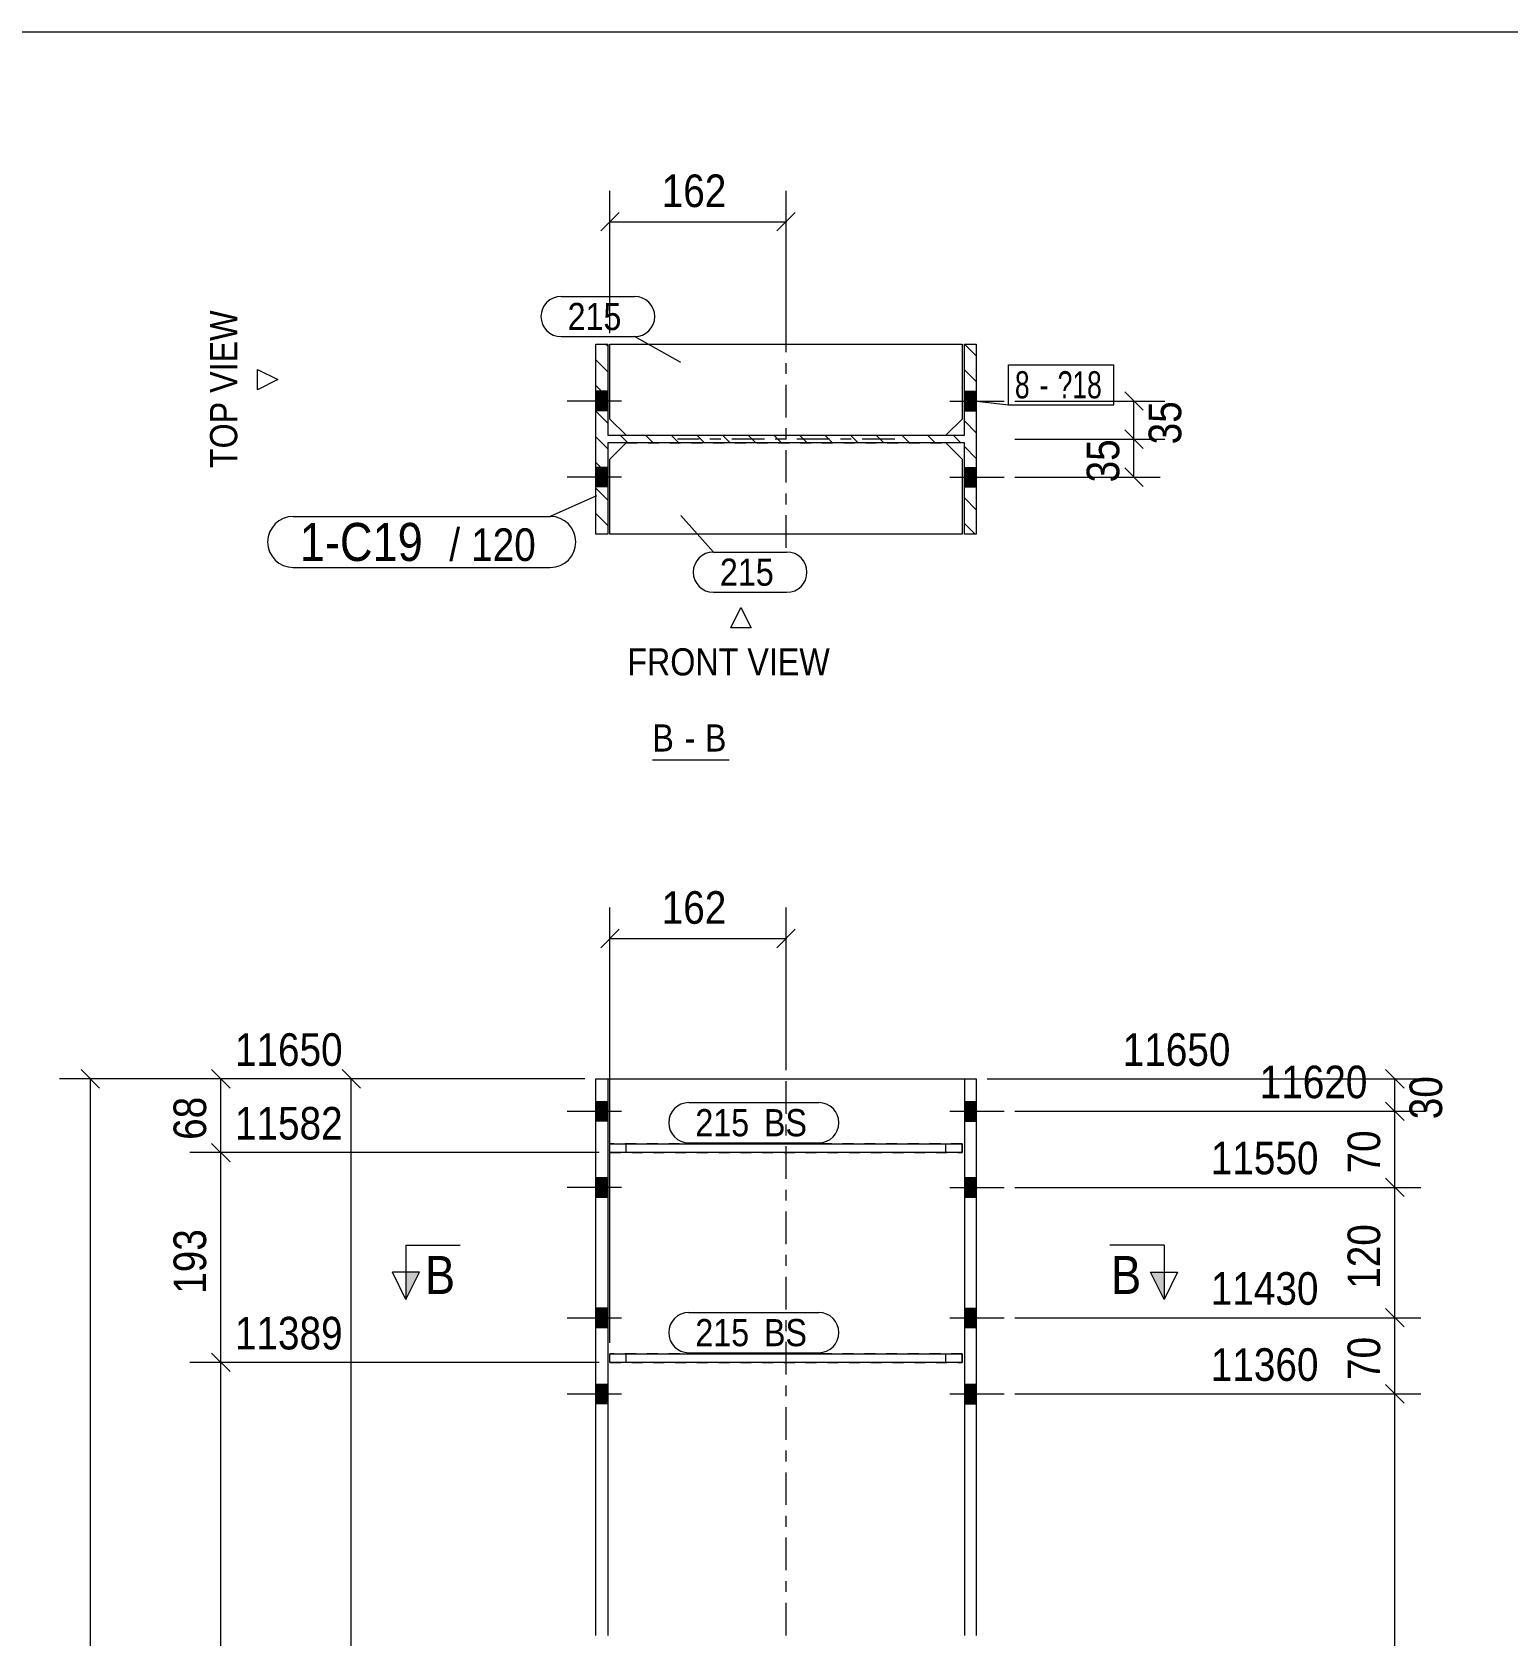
# Model space of a CAD drawing. Header units: millimetres. Extents: x 2 to 825, y 1 to 579.
# Drawn here: x 309 to 444.8, y 431.4 to 579 of the extents above; entities that cross this region are included whole.
import ezdxf

# ---------------------------------------------------------------- set-up
doc = ezdxf.new("R2010")
doc.units = ezdxf.units.MM
for name, pattern in [('XKITLINE00', [0]), ('XKITLINE01', [4, 1, -1, 1, -1]), ('XKITLINE03', [6, 3, -1, 1, -1])]:
    doc.linetypes.add(name, pattern=pattern)
for name, color, linetype, lineweight in [('Bolt', 3, 'Continuous', 0), ('BoltMark', 7, 'Continuous', 0), ('Dimensions', 7, 'Continuous', 0), ('DrawingSheet', 5, 'Continuous', 0), ('OtherObjectType', 7, 'Continuous', 0), ('Part', 2, 'Continuous', 0), ('PartMark', 7, 'Continuous', 0), ('Section', 6, 'Continuous', 0)]:
    doc.layers.add(name, color=color, linetype=linetype, lineweight=lineweight)
doc.styles.add('ARIAL', font='ARIAL.TTF')
doc.styles.add('ARIAL_NARROW', font='ARIALN.TTF')

# ---------------------------------------------------------------- blocks, each defined once
blk = doc.blocks.new('*A2')
at = {"layer": 'Part', "color": 7, "linetype": 'XKITLINE00', "lineweight": 0}
for p, q in [((361.95, 550.1), (361.75, 550.3)), ((395.85, 549.2), (394.75, 550.3)), ((394.75, 550.3), (394.75, 550.3)), ((361.95, 547.74), (360.85, 548.84)), ((395.85, 546.84), (394.75, 547.94)), ((361.95, 545.38), (360.85, 546.48)), ((395.85, 544.49), (394.75, 545.59)), ((361.95, 543.03), (360.85, 544.13)), ((395.85, 542.13), (394.75, 543.23)), ((361.95, 540.67), (360.85, 541.77)), ((363.78, 541.2), (363.08, 541.9)), ((366.13, 541.2), (365.43, 541.9)), ((368.49, 541.2), (367.79, 541.9)), ((370.85, 541.2), (370.15, 541.9)), ((373.2, 541.2), (372.5, 541.9)), ((375.56, 541.2), (374.86, 541.9)), ((377.92, 541.2), (377.22, 541.9)), ((380.28, 541.2), (379.58, 541.9)), ((382.63, 541.2), (381.93, 541.9)), ((384.99, 541.2), (384.29, 541.9)), ((387.35, 541.2), (386.65, 541.9)), ((389.71, 541.2), (389.01, 541.9)), ((392.06, 541.2), (391.36, 541.9)), ((394.42, 541.2), (393.72, 541.9)), ((395.85, 539.77), (394.75, 540.87)), ((361.95, 538.31), (360.85, 539.41)), ((395.85, 537.41), (394.75, 538.51)), ((361.95, 535.95), (360.85, 537.05)), ((395.85, 535.06), (394.75, 536.16)), ((361.95, 533.6), (360.85, 534.7)), ((395.75, 532.8), (394.75, 533.8))]:
    blk.add_line(p, q, dxfattribs=at)
blk = doc.blocks.new('*A3')
at = {"layer": 'Bolt'}
for points in [[(361.95, 478.79), (360.85, 478.79), (360.85, 480.59), (361.95, 480.59)], [(361.95, 478.79), (360.85, 478.79), (360.85, 480.59), (361.95, 480.59)], [(361.95, 471.79), (360.85, 471.79), (360.85, 473.59), (361.95, 473.59)], [(361.95, 471.79), (360.85, 471.79), (360.85, 473.59), (361.95, 473.59)], [(361.95, 459.79), (360.85, 459.79), (360.85, 461.59), (361.95, 461.59)], [(361.95, 459.79), (360.85, 459.79), (360.85, 461.59), (361.95, 461.59)], [(361.95, 452.79), (360.85, 452.79), (360.85, 454.59), (361.95, 454.59)], [(361.95, 452.79), (360.85, 452.79), (360.85, 454.59), (361.95, 454.59)]]:
    blk.add_hatch(color=3, dxfattribs=at).paths.add_polyline_path(points, flags=17)
at = {"layer": 'Bolt', "color": 3, "linetype": 'XKITLINE00', "lineweight": 0}
for p, q in [((363.2, 479.69), (358.2, 479.69)), ((363.2, 479.69), (358.2, 479.69)), ((361.95, 480.59), (360.85, 480.59)), ((361.95, 480.59), (360.85, 480.59)), ((361.95, 478.79), (360.85, 478.79)), ((361.95, 478.79), (360.85, 478.79)), ((363.2, 472.69), (358.2, 472.69)), ((363.2, 472.69), (358.2, 472.69)), ((361.95, 473.59), (360.85, 473.59)), ((361.95, 473.59), (360.85, 473.59)), ((361.95, 471.79), (360.85, 471.79)), ((361.95, 471.79), (360.85, 471.79)), ((363.2, 460.69), (358.2, 460.69)), ((363.2, 460.69), (358.2, 460.69)), ((361.95, 461.59), (360.85, 461.59)), ((361.95, 461.59), (360.85, 461.59)), ((361.95, 459.79), (360.85, 459.79)), ((361.95, 459.79), (360.85, 459.79)), ((361.95, 454.59), (360.85, 454.59)), ((361.95, 454.59), (360.85, 454.59)), ((363.2, 453.69), (358.2, 453.69)), ((363.2, 453.69), (358.2, 453.69)), ((361.95, 452.79), (360.85, 452.79)), ((361.95, 452.79), (360.85, 452.79))]:
    blk.add_line(p, q, dxfattribs=at)
blk = doc.blocks.new('*A4')
at = {"layer": 'Bolt'}
for points in [[(395.85, 478.81), (394.75, 478.81), (394.75, 480.61), (395.85, 480.61)], [(395.85, 478.81), (394.75, 478.81), (394.75, 480.61), (395.85, 480.61)], [(395.85, 471.81), (394.75, 471.81), (394.75, 473.61), (395.85, 473.61)], [(395.85, 471.81), (394.75, 471.81), (394.75, 473.61), (395.85, 473.61)], [(395.85, 459.81), (394.75, 459.81), (394.75, 461.61), (395.85, 461.61)], [(395.85, 459.81), (394.75, 459.81), (394.75, 461.61), (395.85, 461.61)], [(395.85, 452.81), (394.75, 452.81), (394.75, 454.61), (395.85, 454.61)], [(395.85, 452.81), (394.75, 452.81), (394.75, 454.61), (395.85, 454.61)]]:
    blk.add_hatch(color=3, dxfattribs=at).paths.add_polyline_path(points, flags=17)
at = {"layer": 'Bolt', "color": 3, "linetype": 'XKITLINE00', "lineweight": 0}
for p, q in [((393.4, 479.71), (398.4, 479.71)), ((393.4, 479.71), (398.4, 479.71)), ((394.75, 480.61), (395.85, 480.61)), ((394.75, 480.61), (395.85, 480.61)), ((394.75, 478.81), (395.85, 478.81)), ((394.75, 478.81), (395.85, 478.81)), ((393.4, 472.71), (398.4, 472.71)), ((393.4, 472.71), (398.4, 472.71)), ((394.75, 473.61), (395.85, 473.61)), ((394.75, 473.61), (395.85, 473.61)), ((394.75, 471.81), (395.85, 471.81)), ((394.75, 471.81), (395.85, 471.81)), ((393.4, 460.71), (398.4, 460.71)), ((393.4, 460.71), (398.4, 460.71)), ((394.75, 461.61), (395.85, 461.61)), ((394.75, 461.61), (395.85, 461.61)), ((394.75, 459.81), (395.85, 459.81)), ((394.75, 459.81), (395.85, 459.81)), ((394.75, 454.61), (395.85, 454.61)), ((394.75, 454.61), (395.85, 454.61)), ((393.4, 453.71), (398.4, 453.71)), ((393.4, 453.71), (398.4, 453.71)), ((394.75, 452.81), (395.85, 452.81)), ((394.75, 452.81), (395.85, 452.81))]:
    blk.add_line(p, q, dxfattribs=at)
blk = doc.blocks.new('*A12')
at = {"layer": 'Part', "color": 7, "linetype": 'XKITLINE03', "lineweight": 0}
blk.add_line((378.35, 431.49), (378.35, 492.69), dxfattribs=at)
at = {"layer": 'Part', "color": 2, "linetype": 'XKITLINE00', "lineweight": 0}
for p, q in [((360.85, 431.49), (360.85, 482.69)), ((360.85, 482.69), (395.85, 482.69)), ((361.95, 482.69), (361.95, 431.49)), ((394.75, 482.69), (394.75, 431.49)), ((395.85, 482.69), (395.85, 431.49))]:
    blk.add_line(p, q, dxfattribs=at)
blk = doc.blocks.new('*A25')
at = {"layer": 'Part', "color": 2, "linetype": 'XKITLINE00', "lineweight": 0}
for p, q in [((362.15, 456.6), (362.15, 457.4)), ((362.15, 457.4), (394.55, 457.4)), ((394.55, 456.6), (362.15, 456.6)), ((394.55, 457.4), (394.55, 456.6))]:
    blk.add_line(p, q, dxfattribs=at)
at = {"layer": 'Part', "color": 7, "linetype": 'XKITLINE01', "lineweight": 0}
for p, q in [((363.65, 456.6), (363.65, 457.4)), ((393.05, 456.6), (393.05, 457.4))]:
    blk.add_line(p, q, dxfattribs=at)
blk = doc.blocks.new('*A26')
at = {"layer": 'Part', "color": 2, "linetype": 'XKITLINE00', "lineweight": 0}
for p, q in [((362.15, 475.91), (362.15, 476.71)), ((362.15, 476.71), (394.55, 476.71)), ((394.55, 476.71), (394.55, 475.91)), ((394.55, 475.91), (362.15, 475.91))]:
    blk.add_line(p, q, dxfattribs=at)
at = {"layer": 'Part', "color": 7, "linetype": 'XKITLINE01', "lineweight": 0}
for p, q in [((363.65, 475.91), (363.65, 476.71)), ((393.05, 475.91), (393.05, 476.71))]:
    blk.add_line(p, q, dxfattribs=at)
blk = doc.blocks.new('*A27')
at = {"layer": 'Part', "color": 7, "linetype": 'XKITLINE01', "lineweight": 0}
for p, q in [((394.55, 457.4), (362.15, 457.4)), ((362.15, 456.6), (362.15, 457.4)), ((362.15, 456.6), (394.55, 456.6)), ((363.65, 456.6), (363.65, 457.4)), ((393.05, 456.6), (393.05, 457.4)), ((394.55, 456.6), (394.55, 457.4))]:
    blk.add_line(p, q, dxfattribs=at)
blk = doc.blocks.new('*A28')
at = {"layer": 'Part', "color": 7, "linetype": 'XKITLINE01', "lineweight": 0}
for p, q in [((394.55, 476.71), (362.15, 476.71)), ((362.15, 475.91), (362.15, 476.71)), ((363.65, 475.91), (363.65, 476.71)), ((393.05, 475.91), (393.05, 476.71)), ((394.55, 475.91), (394.55, 476.71)), ((362.15, 475.91), (394.55, 475.91))]:
    blk.add_line(p, q, dxfattribs=at)
blk = doc.blocks.new('*A61')
at = {"layer": 'Bolt'}
for points in [[(361.95, 544.15), (360.85, 544.15), (360.85, 545.95), (361.95, 545.95)], [(361.95, 544.15), (360.85, 544.15), (360.85, 545.95), (361.95, 545.95)], [(361.95, 537.15), (360.85, 537.15), (360.85, 538.95), (361.95, 538.95)], [(361.95, 537.15), (360.85, 537.15), (360.85, 538.95), (361.95, 538.95)]]:
    blk.add_hatch(color=3, dxfattribs=at).paths.add_polyline_path(points, flags=17)
at = {"layer": 'Bolt', "color": 3, "linetype": 'XKITLINE00', "lineweight": 0}
for p, q in [((363.2, 545.05), (358.2, 545.05)), ((363.2, 545.05), (358.2, 545.05)), ((361.95, 545.95), (360.85, 545.95)), ((361.95, 545.95), (360.85, 545.95)), ((361.95, 544.15), (360.85, 544.15)), ((361.95, 544.15), (360.85, 544.15)), ((361.95, 538.95), (360.85, 538.95)), ((361.95, 538.95), (360.85, 538.95)), ((363.2, 538.05), (358.2, 538.05)), ((363.2, 538.05), (358.2, 538.05)), ((361.95, 537.15), (360.85, 537.15)), ((361.95, 537.15), (360.85, 537.15))]:
    blk.add_line(p, q, dxfattribs=at)
blk = doc.blocks.new('*A62')
at = {"layer": 'Bolt'}
for points in [[(394.75, 545.95), (395.85, 545.95), (395.85, 544.15), (394.75, 544.15)], [(394.75, 545.95), (395.85, 545.95), (395.85, 544.15), (394.75, 544.15)], [(394.75, 538.95), (395.85, 538.95), (395.85, 537.15), (394.75, 537.15)], [(394.75, 538.95), (395.85, 538.95), (395.85, 537.15), (394.75, 537.15)]]:
    blk.add_hatch(color=3, dxfattribs=at).paths.add_polyline_path(points, flags=17)
at = {"layer": 'Bolt', "color": 3, "linetype": 'XKITLINE00', "lineweight": 0}
for p, q in [((393.4, 545.05), (398.4, 545.05)), ((393.4, 545.05), (398.4, 545.05)), ((394.75, 545.95), (395.85, 545.95)), ((394.75, 545.95), (395.85, 545.95)), ((394.75, 544.15), (395.85, 544.15)), ((394.75, 544.15), (395.85, 544.15)), ((394.75, 538.95), (395.85, 538.95)), ((394.75, 538.95), (395.85, 538.95)), ((393.4, 538.05), (398.4, 538.05)), ((393.4, 538.05), (398.4, 538.05)), ((394.75, 537.15), (395.85, 537.15)), ((394.75, 537.15), (395.85, 537.15))]:
    blk.add_line(p, q, dxfattribs=at)
blk = doc.blocks.new('*A63')
at = {"layer": 'Part', "color": 7, "linetype": 'XKITLINE03', "lineweight": 0}
for p, q in [((378.35, 531.55), (378.35, 551.55)), ((388.35, 541.55), (368.35, 541.55))]:
    blk.add_line(p, q, dxfattribs=at)
at = {"layer": 'Part', "color": 2, "linetype": 'XKITLINE00', "lineweight": 0}
for p, q in [((360.85, 532.8), (360.85, 550.3)), ((360.85, 550.3), (361.95, 550.3)), ((361.95, 550.3), (361.95, 541.9)), ((394.75, 550.3), (395.85, 550.3)), ((394.75, 541.9), (394.75, 550.3)), ((395.85, 550.3), (395.85, 532.8)), ((361.95, 541.9), (394.75, 541.9)), ((394.75, 541.2), (361.95, 541.2)), ((361.95, 541.2), (361.95, 532.8)), ((394.75, 532.8), (394.75, 541.2)), ((361.95, 532.8), (360.85, 532.8)), ((395.85, 532.8), (394.75, 532.8))]:
    blk.add_line(p, q, dxfattribs=at)
blk = doc.blocks.new('*A64')
at = {"layer": 'Part', "color": 2, "linetype": 'XKITLINE00', "lineweight": 0}
for p, q in [((362.15, 539.7), (363.65, 541.2)), ((393.05, 541.2), (394.55, 539.7)), ((362.15, 532.8), (362.15, 539.7)), ((394.55, 539.7), (394.55, 532.8)), ((394.55, 532.8), (362.15, 532.8))]:
    blk.add_line(p, q, dxfattribs=at)
at = {"layer": 'Part', "color": 7, "linetype": 'XKITLINE01', "lineweight": 0}
blk.add_line((363.65, 541.2), (393.05, 541.2), dxfattribs=at)
blk = doc.blocks.new('*A65')
at = {"layer": 'Part', "color": 2, "linetype": 'XKITLINE00', "lineweight": 0}
for p, q in [((362.15, 550.3), (394.55, 550.3)), ((362.15, 543.4), (362.15, 550.3)), ((394.55, 550.3), (394.55, 543.4)), ((363.65, 541.9), (362.15, 543.4)), ((394.55, 543.4), (393.05, 541.9))]:
    blk.add_line(p, q, dxfattribs=at)
at = {"layer": 'Part', "color": 7, "linetype": 'XKITLINE01', "lineweight": 0}
blk.add_line((363.65, 541.9), (393.05, 541.9), dxfattribs=at)
blk = doc.blocks.new('*A66')
at = {"layer": 'DrawingSheet', "color": 5, "linetype": 'XKITLINE00', "lineweight": 0}
blk.add_line((825, 579), (5, 579), dxfattribs=at)
blk = doc.blocks.new('*A74')
at = {"layer": 'Dimensions', "color": 7, "linetype": 'XKITLINE00', "lineweight": 0}
for p, q in [((359.85, 482.69), (311.5, 482.69)), ((313.5, 483.54), (315.2, 481.84)), ((314.35, 86.11), (314.35, 482.69))]:
    blk.add_line(p, q, dxfattribs=at)
at = {"layer": 'Dimensions', "color": 3}
blk.add_point((314.35, 482.69), dxfattribs=at)
blk = doc.blocks.new('*A76')
at = {"layer": 'Dimensions', "color": 7, "linetype": 'XKITLINE00', "lineweight": 0}
for p, q in [((433.5, 454.56), (435.2, 452.87)), ((399.4, 453.71), (436.75, 453.71)), ((434.35, 87.61), (434.35, 453.71))]:
    blk.add_line(p, q, dxfattribs=at)
at = {"layer": 'Dimensions', "color": 3}
blk.add_point((434.35, 453.71), dxfattribs=at)
at = {"layer": 'Dimensions', "color": 3, "style": 'ARIAL', "width": 0.85}
blk.add_text('11360', height=3, dxfattribs=at).set_placement((417.42, 454.91))
blk = doc.blocks.new('*A77')
at = {"layer": 'Dimensions', "color": 7, "linetype": 'XKITLINE00', "lineweight": 0}
for p, q in [((399.4, 460.71), (436.75, 460.71)), ((433.5, 461.56), (435.2, 459.87)), ((434.35, 453.71), (434.35, 460.71)), ((433.5, 454.56), (435.2, 452.87)), ((399.4, 453.71), (436.75, 453.71))]:
    blk.add_line(p, q, dxfattribs=at)
at = {"layer": 'Dimensions', "color": 3}
for p in [(434.35, 460.71), (434.35, 453.71)]:
    blk.add_point(p, dxfattribs=at)
at = {"layer": 'Dimensions', "color": 3, "style": 'ARIAL', "width": 0.85}
blk.add_text('11430', height=3, dxfattribs=at).set_placement((417.42, 461.91))
blk.add_text('70', height=3, rotation=90.0002, dxfattribs=at).set_placement((433, 454.99))
blk = doc.blocks.new('*A78')
at = {"layer": 'Dimensions', "color": 7, "linetype": 'XKITLINE00', "lineweight": 0}
for p, q in [((399.4, 472.71), (436.75, 472.71)), ((433.5, 473.56), (435.2, 471.87)), ((434.35, 460.71), (434.35, 472.71)), ((399.4, 460.71), (436.75, 460.71)), ((433.5, 461.56), (435.2, 459.87))]:
    blk.add_line(p, q, dxfattribs=at)
at = {"layer": 'Dimensions', "color": 3}
for p in [(434.35, 472.71), (434.35, 460.71)]:
    blk.add_point(p, dxfattribs=at)
at = {"layer": 'Dimensions', "color": 3, "style": 'ARIAL', "width": 0.85}
blk.add_text('11550', height=3, dxfattribs=at).set_placement((417.42, 473.91))
blk.add_text('120', height=3, rotation=90.0002, dxfattribs=at).set_placement((433, 463.38))
blk = doc.blocks.new('*A79')
at = {"layer": 'Dimensions', "color": 7, "linetype": 'XKITLINE00', "lineweight": 0}
for p, q in [((399.4, 479.71), (436.75, 479.71)), ((433.5, 480.56), (435.2, 478.87)), ((434.35, 472.71), (434.35, 479.71)), ((399.4, 472.71), (436.75, 472.71)), ((433.5, 473.56), (435.2, 471.87))]:
    blk.add_line(p, q, dxfattribs=at)
at = {"layer": 'Dimensions', "color": 3}
for p in [(434.35, 479.71), (434.35, 472.71)]:
    blk.add_point(p, dxfattribs=at)
at = {"layer": 'Dimensions', "color": 3, "style": 'ARIAL', "width": 0.85}
blk.add_text('11620', height=3, dxfattribs=at).set_placement((421.92, 480.91))
blk.add_text('70', height=3, rotation=90.0002, dxfattribs=at).set_placement((433, 473.99))
blk = doc.blocks.new('*A80')
at = {"layer": 'Dimensions', "color": 7, "linetype": 'XKITLINE00', "lineweight": 0}
for p, q in [((396.85, 482.69), (437.2, 482.69)), ((433.5, 483.54), (435.2, 481.84)), ((434.35, 479.71), (434.35, 482.69)), ((399.4, 479.71), (437.2, 479.71)), ((433.5, 480.56), (435.2, 478.87))]:
    blk.add_line(p, q, dxfattribs=at)
at = {"layer": 'Dimensions', "color": 3}
for p in [(434.35, 482.69), (434.35, 479.71)]:
    blk.add_point(p, dxfattribs=at)
at = {"layer": 'Dimensions', "color": 3, "style": 'ARIAL', "width": 0.85}
blk.add_text('11650', height=3, dxfattribs=at).set_placement((409.32, 483.89))
blk.add_text('30', height=3, rotation=90.0002, dxfattribs=at).set_placement((438.7, 478.98))
blk = doc.blocks.new('*A81')
at = {"layer": 'Dimensions', "color": 7, "linetype": 'XKITLINE00', "lineweight": 0}
for p, q in [((362.15, 458.4), (362.15, 498.46)), ((378.35, 483.69), (378.35, 498.46)), ((363, 496.46), (361.3, 494.76)), ((379.2, 496.46), (377.5, 494.76)), ((362.15, 495.61), (378.35, 495.61))]:
    blk.add_line(p, q, dxfattribs=at)
at = {"layer": 'Dimensions', "color": 3}
for p in [(362.15, 495.61), (378.35, 495.61)]:
    blk.add_point(p, dxfattribs=at)
at = {"layer": 'Dimensions', "color": 3, "style": 'ARIAL', "width": 0.85}
blk.add_text('162', height=3, dxfattribs=at).set_placement((366.91, 496.96))
blk = doc.blocks.new('*A88')
at = {"layer": 'PartMark', "color": 7, "linetype": 'XKITLINE00', "lineweight": 0}
for p, q in [((369.4, 480.51), (381.36, 480.51)), ((369.4, 476.81), (381.36, 476.81))]:
    blk.add_line(p, q, dxfattribs=at)
for centre, start, end in [((369.4, 478.66), 90, 270), ((381.36, 478.66), 270, 90)]:
    blk.add_arc(centre, 1.85, start, end, dxfattribs=at)
at = {"layer": 'PartMark', "color": 3, "style": 'ARIAL', "width": 0.85}
for s, p in [('215', (370, 477.41)), ('BS', (376.31, 477.41))]:
    blk.add_text(s, height=2.5, dxfattribs=at).set_placement(p)
blk = doc.blocks.new('*A89')
at = {"layer": 'PartMark', "color": 7, "linetype": 'XKITLINE00', "lineweight": 0}
for p, q in [((369.4, 461.2), (381.36, 461.2)), ((369.4, 457.5), (381.36, 457.5))]:
    blk.add_line(p, q, dxfattribs=at)
for centre, start, end in [((369.4, 459.35), 90, 270), ((381.36, 459.35), 270, 90)]:
    blk.add_arc(centre, 1.85, start, end, dxfattribs=at)
at = {"layer": 'PartMark', "color": 3, "style": 'ARIAL', "width": 0.85}
for s, p in [('215', (370, 458.1)), ('BS', (376.31, 458.1))]:
    blk.add_text(s, height=2.5, dxfattribs=at).set_placement(p)
blk = doc.blocks.new('*A94')
at = {"layer": 'Section'}
for points in [[(344.63, 464.9), (343.38, 462.4), (343.38, 464.9)], [(413.12, 464.9), (413.12, 462.4), (411.87, 464.9)]]:
    blk.add_hatch(color=3, dxfattribs=at).paths.add_polyline_path(points, flags=17)
at = {"layer": 'Section', "color": 1, "linetype": 'XKITLINE00', "lineweight": 0}
for p, q in [((343.38, 467.4), (348.38, 467.4)), ((343.38, 467.4), (343.38, 462.4)), ((413.12, 467.4), (408.12, 467.4)), ((413.12, 467.4), (413.12, 462.4))]:
    blk.add_line(p, q, dxfattribs=at)
at = {"layer": 'Section', "color": 3, "linetype": 'XKITLINE00', "lineweight": 0}
for p, q in [((343.38, 462.4), (342.13, 464.9)), ((344.63, 464.9), (342.13, 464.9)), ((343.38, 462.4), (344.63, 464.9)), ((411.87, 464.9), (414.37, 464.9)), ((413.12, 462.4), (411.87, 464.9)), ((414.37, 464.9), (413.12, 462.4))]:
    blk.add_line(p, q, dxfattribs=at)
at = {"layer": 'Section', "color": 7, "style": 'ARIAL', "width": 0.85}
for p in [(345.13, 462.9), (408.25, 462.9)]:
    blk.add_text('B', height=3.5, dxfattribs=at).set_placement(p)
blk = doc.blocks.new('*A98')
at = {"layer": 'Dimensions', "color": 7, "linetype": 'XKITLINE00', "lineweight": 0}
for p, q in [((359.85, 482.69), (335.5, 482.69)), ((337.5, 483.54), (339.2, 481.84)), ((338.35, 87.61), (338.35, 482.69))]:
    blk.add_line(p, q, dxfattribs=at)
at = {"layer": 'Dimensions', "color": 3}
blk.add_point((338.35, 482.69), dxfattribs=at)
blk = doc.blocks.new('*A99')
at = {"layer": 'Dimensions', "color": 7, "linetype": 'XKITLINE00', "lineweight": 0}
for p, q in [((325.5, 457.45), (327.2, 455.76)), ((361.15, 456.6), (323.5, 456.6)), ((326.35, 87.61), (326.35, 456.6))]:
    blk.add_line(p, q, dxfattribs=at)
at = {"layer": 'Dimensions', "color": 3}
blk.add_point((326.35, 456.6), dxfattribs=at)
at = {"layer": 'Dimensions', "color": 3, "style": 'ARIAL', "width": 0.85}
blk.add_text('11389', height=3, dxfattribs=at).set_placement((327.65, 457.8))
blk = doc.blocks.new('*A100')
at = {"layer": 'Dimensions', "color": 7, "linetype": 'XKITLINE00', "lineweight": 0}
for p, q in [((325.5, 476.76), (327.2, 475.07)), ((361.15, 475.91), (323.5, 475.91)), ((326.35, 456.6), (326.35, 475.91)), ((325.5, 457.45), (327.2, 455.76)), ((361.15, 456.6), (323.5, 456.6))]:
    blk.add_line(p, q, dxfattribs=at)
at = {"layer": 'Dimensions', "color": 3}
for p in [(326.35, 475.91), (326.35, 456.6)]:
    blk.add_point(p, dxfattribs=at)
at = {"layer": 'Dimensions', "color": 3, "style": 'ARIAL', "width": 0.85}
blk.add_text('11582', height=3, dxfattribs=at).set_placement((327.65, 477.11))
blk.add_text('193', height=3, rotation=90.0002, dxfattribs=at).set_placement((325, 462.92))
blk = doc.blocks.new('*A101')
at = {"layer": 'Dimensions', "color": 7, "linetype": 'XKITLINE00', "lineweight": 0}
for p, q in [((359.85, 482.69), (323.5, 482.69)), ((325.5, 483.54), (327.2, 481.84)), ((326.35, 475.91), (326.35, 482.69)), ((325.5, 476.76), (327.2, 475.07)), ((361.15, 475.91), (323.5, 475.91))]:
    blk.add_line(p, q, dxfattribs=at)
at = {"layer": 'Dimensions', "color": 3}
for p in [(326.35, 482.69), (326.35, 475.91)]:
    blk.add_point(p, dxfattribs=at)
at = {"layer": 'Dimensions', "color": 3, "style": 'ARIAL', "width": 0.85}
blk.add_text('11650', height=3, dxfattribs=at).set_placement((327.65, 483.89))
blk.add_text('68', height=3, rotation=90.0002, dxfattribs=at).set_placement((325, 477.08))
blk = doc.blocks.new('*A147')
at = {"layer": 'Dimensions', "color": 7, "linetype": 'XKITLINE00', "lineweight": 0}
for p, q in [((399.4, 541.55), (412.75, 541.55)), ((409.5, 542.4), (411.2, 540.7)), ((410.35, 538.05), (410.35, 541.55)), ((409.5, 538.9), (411.2, 537.2)), ((399.4, 538.05), (412.75, 538.05))]:
    blk.add_line(p, q, dxfattribs=at)
at = {"layer": 'Dimensions', "color": 3}
for p in [(410.35, 541.55), (410.35, 538.05)]:
    blk.add_point(p, dxfattribs=at)
at = {"layer": 'Dimensions', "color": 3, "style": 'ARIAL', "width": 0.85}
blk.add_text('35', height=3, rotation=90.0002, dxfattribs=at).set_placement((409, 537.57))
blk = doc.blocks.new('*A148')
at = {"layer": 'Dimensions', "color": 7, "linetype": 'XKITLINE00', "lineweight": 0}
for p, q in [((399.4, 545.05), (413.2, 545.05)), ((409.5, 545.9), (411.2, 544.2)), ((410.35, 541.55), (410.35, 545.05)), ((399.4, 541.55), (413.2, 541.55)), ((409.5, 542.4), (411.2, 540.7))]:
    blk.add_line(p, q, dxfattribs=at)
at = {"layer": 'Dimensions', "color": 3}
for p in [(410.35, 545.05), (410.35, 541.55)]:
    blk.add_point(p, dxfattribs=at)
at = {"layer": 'Dimensions', "color": 3, "style": 'ARIAL', "width": 0.85}
blk.add_text('35', height=3, rotation=90.0002, dxfattribs=at).set_placement((414.7, 541.07))
blk = doc.blocks.new('*A149')
at = {"layer": 'Dimensions', "color": 7, "linetype": 'XKITLINE00', "lineweight": 0}
for p, q in [((362.15, 551.3), (362.15, 564.4)), ((378.35, 551.3), (378.35, 564.4)), ((363, 562.4), (361.3, 560.7)), ((379.2, 562.4), (377.5, 560.7)), ((362.15, 561.55), (378.35, 561.55))]:
    blk.add_line(p, q, dxfattribs=at)
at = {"layer": 'Dimensions', "color": 3}
for p in [(362.15, 561.55), (378.35, 561.55)]:
    blk.add_point(p, dxfattribs=at)
at = {"layer": 'Dimensions', "color": 3, "style": 'ARIAL', "width": 0.85}
blk.add_text('162', height=3, dxfattribs=at).set_placement((366.91, 562.9))
blk = doc.blocks.new('*A150')
at = {"layer": 'BoltMark', "color": 7, "linetype": 'XKITLINE00', "lineweight": 0}
for p, q in [((398.8, 548.4), (408.49, 548.4)), ((398.8, 544.7), (398.8, 548.4)), ((408.49, 544.7), (408.49, 548.4)), ((395.9, 545.05), (398.8, 544.7)), ((398.8, 544.7), (408.49, 544.7))]:
    blk.add_line(p, q, dxfattribs=at)
at = {"layer": 'BoltMark', "color": 3, "style": 'ARIAL_NARROW', "width": 0.85}
for s, p in [('8', (399.4, 545.3)), ('?18', (403.33, 545.3)), ('-', (401.67, 545.3))]:
    blk.add_text(s, height=2.5, dxfattribs=at).set_placement(p)
blk = doc.blocks.new('*A151')
at = {"layer": 'PartMark', "color": 7, "linetype": 'XKITLINE00', "lineweight": 0}
for p, q in [((357.65, 554.68), (364.42, 554.68)), ((357.65, 550.98), (364.42, 550.98)), ((368.66, 548.59), (364.42, 550.98))]:
    blk.add_line(p, q, dxfattribs=at)
for centre, start, end in [((357.65, 552.83), 90, 270), ((364.42, 552.83), 270, 90)]:
    blk.add_arc(centre, 1.85, start, end, dxfattribs=at)
at = {"layer": 'PartMark', "color": 3, "style": 'ARIAL', "width": 0.85}
blk.add_text('215', height=2.5, dxfattribs=at).set_placement((358.25, 551.58))
blk = doc.blocks.new('*A152')
at = {"layer": 'PartMark', "color": 7, "linetype": 'XKITLINE00', "lineweight": 0}
for p, q in [((368.66, 534.51), (371.66, 531.16)), ((371.66, 531.16), (378.42, 531.16)), ((371.66, 527.46), (378.42, 527.46))]:
    blk.add_line(p, q, dxfattribs=at)
for centre, start, end in [((371.66, 529.31), 90, 270), ((378.42, 529.31), 270, 90)]:
    blk.add_arc(centre, 1.85, start, end, dxfattribs=at)
at = {"layer": 'PartMark', "color": 3, "style": 'ARIAL', "width": 0.85}
blk.add_text('215', height=2.5, dxfattribs=at).set_placement((372.26, 528.06))
blk = doc.blocks.new('*A153')
at = {"layer": 'PartMark', "color": 7, "linetype": 'XKITLINE00', "lineweight": 0}
for p, q in [((360.9, 536.33), (356.66, 534.44)), ((333.01, 534.44), (356.66, 534.44)), ((333.01, 529.74), (356.66, 529.74))]:
    blk.add_line(p, q, dxfattribs=at)
for centre, start, end in [((333.01, 532.09), 90, 270), ((356.66, 532.09), 270, 90)]:
    blk.add_arc(centre, 2.35, start, end, dxfattribs=at)
at = {"layer": 'PartMark', "color": 1, "style": 'ARIAL', "width": 0.85}
blk.add_text('1-C19', height=3.5, dxfattribs=at).set_placement((333.61, 530.34))
at = {"layer": 'PartMark', "color": 3, "style": 'ARIAL', "width": 0.85}
for s, p in [('/', (347.37, 530.34)), ('120', (349.38, 530.34))]:
    blk.add_text(s, height=3, dxfattribs=at).set_placement(p)
blk = doc.blocks.new('*A154')
at = {"layer": 'OtherObjectType', "color": 7, "linetype": 'XKITLINE00', "lineweight": 0}
for p, q in [((329.73, 546.09), (329.73, 547.97)), ((329.73, 547.97), (331.61, 547.03)), ((331.61, 547.03), (329.73, 546.09)), ((331.61, 547.03), (331.61, 547.03)), ((373.27, 524.19), (374.2, 526.06)), ((374.2, 526.06), (375.14, 524.19)), ((374.2, 526.06), (374.2, 526.06)), ((375.14, 524.19), (373.27, 524.19)), ((366.05, 512.06), (373.11, 512.06))]:
    blk.add_line(p, q, dxfattribs=at)
at = {"layer": 'OtherObjectType', "color": 7, "style": 'ARIAL', "width": 0.85}
blk.add_text('TOP VIEW', height=2.5, rotation=90, dxfattribs=at).set_placement((327.86, 538.88))
for s, p in [('FRONT VIEW', (363.74, 519.81)), ('B', (366.05, 512.81)), ('B', (370.88, 512.81)), ('-', (369.02, 512.81))]:
    blk.add_text(s, height=2.5, dxfattribs=at).set_placement(p)

msp = doc.modelspace()

# ---------------------------------------------------------------- block references
at = {"lineweight": 0}
for name in ['*A66', '*A149', '*A151', '*A63', '*A2', '*A65', '*A150', '*A61', '*A62', '*A148', '*A147', '*A64', '*A153', '*A152', '*A81', '*A101', '*A80', '*A74', '*A98', '*A79', '*A100', '*A3', '*A88', '*A4', '*A26', '*A28', '*A78', '*A94', '*A77', '*A99', '*A89', '*A76', '*A25', '*A27']:
    msp.add_blockref(name, (0, 0), dxfattribs=at)
at = {"layer": 'OtherObjectType', "lineweight": 0}
msp.add_blockref('*A154', (0, 0), dxfattribs=at)
at = {"layer": 'Part', "lineweight": 0}
msp.add_blockref('*A12', (0, 0), dxfattribs=at)

doc.saveas('drawing.dxf')
